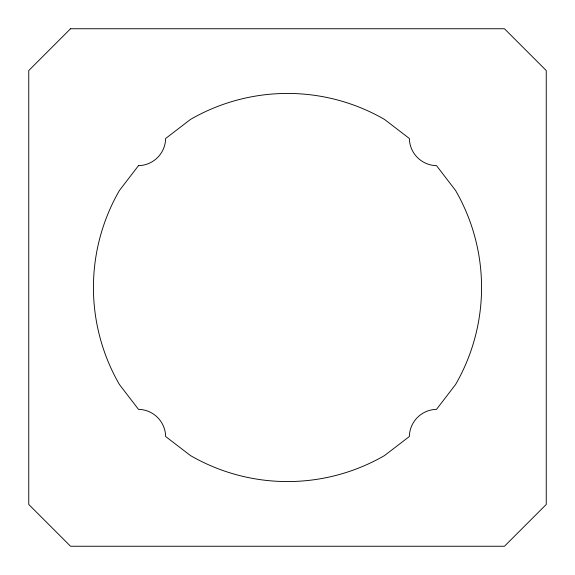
<?xml version="1.0" encoding="UTF-8"?>
<svg xmlns="http://www.w3.org/2000/svg" width="575" height="575" viewBox="0 0 575 575"><rect width="100%" height="100%" fill="white"/><g stroke="black" fill="none" stroke-linecap="round" stroke-linejoin="round"><path stroke-width="0.86" d="M138.489 165.643L119.435 190.469A194.062 194.062 0 0 0 119.435 384.531L138.489 409.357A27.636 27.636 0 0 1 165.643 436.511L190.469 455.565A194.062 194.062 0 0 0 384.531 455.565L409.357 436.511A27.636 27.636 0 0 1 436.511 409.357L455.565 384.531A194.062 194.062 0 0 0 455.565 190.469L436.511 165.643A27.636 27.636 0 0 1 409.357 138.489L384.531 119.435A194.062 194.062 0 0 0 190.469 119.435L165.643 138.489A27.636 27.636 0 0 1 138.489 165.643M70.545 28.75L28.75 70.545L28.75 504.455L70.545 546.25L504.455 546.25L546.25 504.455L546.25 70.545L504.455 28.75L70.545 28.75"/></g></svg>
